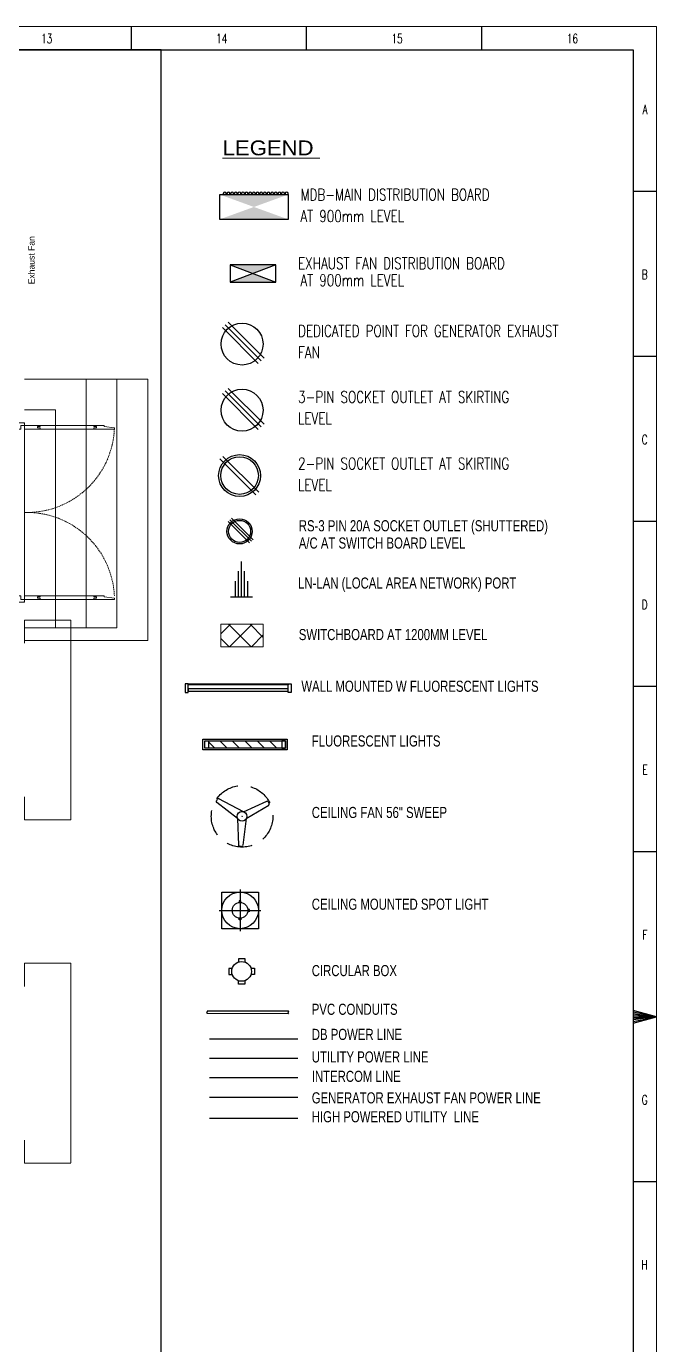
# Model space of a CAD drawing. Header units: inches. Extents: x 1083 to 6056, y 633 to 1543.
# Drawn here: x 1930 to 2176, y 894 to 1409 of the extents above; entities that cross this region are included whole.
import ezdxf

# ---------------------------------------------------------------- set-up
doc = ezdxf.new("R2010")
doc.units = ezdxf.units.IN
doc.header["$MEASUREMENT"] = 0
doc.linetypes.add('DASH', pattern=[0.35, 0.25, -0.1])
doc.linetypes.add('DASHED', pattern=[0.75, 0.5, -0.25])
doc.layers.get('Defpoints').update_dxf_attribs({"lineweight": 0})
for name, color, linetype, lineweight in [('DOOR', 115, 'Continuous', 15), ('E-CF-Ceiling-Fan', 42, 'Continuous', 30), ('E-LAN', 6, 'Continuous', 30), ('E-Legend', 7, 'Continuous', 30), ('E-MDB', 1, 'Continuous', 30), ('E-WTL-Wall-Tube-Light', 7, 'Continuous', 30), ('HACTH', 8, 'Continuous', 9), ('Stair', 86, 'Continuous', 18), ('Sunshed', 5, 'Continuous', 15), ('Switchboard', 30, 'Continuous', 13)]:
    doc.layers.add(name, color=color, linetype=linetype, lineweight=lineweight)
for name, color, linetype in [('Lights', 7, 'Continuous'), ('Panels', 1, 'Continuous'), ('Sockets', 7, 'Continuous'), ('TEG BORDER', 7, 'Continuous')]:
    doc.layers.add(name, color=color, linetype=linetype)
doc.styles.get("Standard").update_dxf_attribs({"font": 'arial.ttf'})
doc.styles.add('Swiss721', font='swisscl.ttf')
doc.styles.add('TAVE1', font='ROMANS.shx', dxfattribs={"width": 0.75})
doc.styles.add('TEG BORDER', font='txt_qlt.shx', dxfattribs={"width": 0.7, "bigfont": 'hztxt.shx'})
doc.styles.add('TIMES', font='ARIALN.TTF')

# ---------------------------------------------------------------- blocks, each defined once
blk = doc.blocks.new('A$C0AFB10A6')
at = {"layer": 'Defpoints'}
for points in [[(0.25, 72), (0.25, 71.75), (0, 71.75), (0, 72)], [(5, 72), (5, 71.75), (4.75, 71.75), (4.75, 72)], [(0.25, 2), (0.25, 2.25), (0, 2.25), (0, 2)], [(5, 2), (5, 2.25), (4.75, 2.25), (4.75, 2)]]:
    blk.add_lwpolyline(points, close=True, dxfattribs=at)
at = {"layer": 'DOOR'}
for points in [[(5, 71), (3.5, 71), (3.5, 69.5), (0.25, 69.5), (0.25, 69.75), (0, 69.75), (0, 71.75), (0.25, 71.75), (0.25, 72), (4.75, 72), (4.75, 71.75), (5, 71.75), (5, 71)], [(10, 70.25), (10, 70), (11, 70), (11, 69.5), (5, 69.5), (5, 71), (11, 71), (11, 70.5), (10, 70.5), (10, 70.25), (10, 70.5), (11, 70.5), (11, 71), (32, 71), (32, 70.5), (33, 70.5), (33, 70), (32, 70), (32, 69.5), (11, 69.5), (40, 69.5), (40, 70), (35.99, 70.5), (35.99, 71), (32, 71)], [(5, 3), (3.5, 3), (3.5, 4.5), (0.25, 4.5), (0.25, 4.25), (0, 4.25), (0, 2.25), (0.25, 2.25), (0.25, 2), (4.75, 2), (4.75, 2.25), (5, 2.25), (5, 3)], [(10, 3.75), (10, 3.5), (11, 3.5), (11, 3), (5, 3), (5, 4.5), (11, 4.5), (11, 4), (10, 4), (10, 3.75), (10, 4), (11, 4), (11, 4.5), (32, 4.5), (32, 4), (33, 4), (33, 3.5), (32, 3.5), (32, 3), (11, 3), (40, 3), (40, 3.5), (35.99, 4), (35.99, 4.5), (32, 4.5)]]:
    blk.add_lwpolyline(points, dxfattribs=at)
at = {"layer": 'DOOR', "linetype": 'DASHED', "lineweight": 0}
for centre, start, end in [((5.83, 71.2), 268.6039, 357.1539), ((5.83, 2.8), 2.8461, 91.3961)]:
    blk.add_arc(centre, 34.21, start, end, dxfattribs=at)
at = {"layer": 'HACTH', "lineweight": 0, "ltscale": 10}
for p, q in [((0, 3.03), (0, 69.75)), ((5, 3), (5, 71))]:
    blk.add_line(p, q, dxfattribs=at)
blk = doc.blocks.new('CF')
for p, q in [((-23.8, 14.2), (-22.8, 15.9)), ((-4.1, -2.1), (-23.5, 12.8)), ((1.4, 4.3), (-21.4, 16.2)), ((1.4, 4.3), (22.9, 14)), ((24.1, 13.5), (25, 11.7)), ((3.9, -1.9), (24.7, 10.4)), ((-4.1, -2.1), (-3.3, -26.6)), ((3.9, -1.9), (0.7, -26.8)), ((-0.4, -27.8), (-2.4, -27.7))]:
    blk.add_line(p, q)
for radius in [4.48, 0.0888]:
    blk.add_circle((0, 0), radius)
for centre, radius, start, end in [((-23, 13.7), 0.996, 147.1351, 237.1351), ((-21.9, 15.4), 0.996, 57.1351, 147.1351), ((23.2, 13), 0.996, 27.1351, 117.1351), ((24.1, 11.3), 1.03, 299.2548, 26.4357), ((-2.3, -26.7), 0.996, 177.1351, 267.1351), ((-0.3, -26.8), 0.996, 267.1351, 357.1351)]:
    blk.add_arc(centre, radius, start, end)
blk = doc.blocks.new('252 BORDER A2')
for p, q in [((482.62, 420), (482.62, 415)), ((519.75, 420), (519.75, 415)), ((556.87, 420), (556.87, 415)), ((594, 385), (589, 385)), ((594, 350), (589, 350)), ((594, 315), (589, 315)), ((594, 280), (589, 280)), ((594, 245), (589, 245)), ((589, 210), (594, 210)), ((592.75, 210), (590.25, 210)), ((594, 175), (589, 175))]:
    blk.add_line(p, q)
at = {"linetype": 'Continuous'}
blk.add_line((489, 415), (5, 415), dxfattribs=at)
at = {"color": 5, "lineweight": 15}
blk.add_lwpolyline([(0, 420), (594, 420), (594, 0), (0, 0)], close=True, dxfattribs=at)
blk.add_lwpolyline([(5, 415), (589, 415), (589, 5), (5, 5)], close=True)
blk.add_lwpolyline([(594, 210), (589, 211.34), (589, 208.66), (594, 210), (589, 211), (589, 210.67), (594, 210), (589, 210.33), (589, 209.67), (594, 210), (589, 209.33), (589, 209), (594, 210)])
at = {"layer": 'TEG BORDER'}
blk.add_line((489, 116), (489, 415), dxfattribs=at)
at = {"char_height": 2, "width": 2, "style": 'TEG BORDER'}
for s, insert, attachment_point in [('\\pi2.2204e-016;13', (463.55, 418.41), 1), ('\\pi-0.033333;14', (500.67, 418.41), 1), ('\\pi2.2204e-016;15', (537.8, 418.41), 1), ('\\pi0.033333;16', (574.92, 418.41), 1), ('A', (592.09, 403.39), 3), ('B', (592.09, 368.39), 3), ('C', (592.09, 333.39), 3), ('D', (592.09, 298.39), 3), ('E', (592.09, 263.39), 3), ('F', (592.09, 228.39), 3), ('G', (592.09, 193.39), 3), ('H', (592.09, 158.39), 3)]:
    blk.add_mtext(s, dxfattribs=dict(at, insert=insert, attachment_point=attachment_point))
blk = doc.blocks.new('A$C63C712C3')
at = {"ltscale": 2}
for p, q in [((40, 42), (34, 42)), ((40, 16), (34, 16)), ((1231, 42), (1237, 42)), ((1231, 16), (1237, 16))]:
    blk.add_line(p, q, dxfattribs=at)
for points in [[(35, 103), (0, 103), (0, 0), (35, 0)], [(35, 103), (1235, 103), (1235, 90), (35, 90)], [(40, 48), (1231, 48), (1231, 10), (40, 10)], [(1235, 103), (1271, 103), (1271, 0), (1235, 0)]]:
    blk.add_lwpolyline(points, close=True, dxfattribs=at)
blk = doc.blocks.new('ASDSAETR')
for p, q in [((51404, -7188.31), (51404, -7197.3)), ((51404, -7190.29), (51410.36, -7190.29)), ((51404, -7191.55), (51414.43, -7191.55)), ((51404, -7192.81), (51418.49, -7192.81)), ((51404, -7194.07), (51414.43, -7194.07)), ((51404, -7195.33), (51410.36, -7195.33))]:
    blk.add_line(p, q)

msp = doc.modelspace()

# ---------------------------------------------------------------- hatches: boundary and pattern name
h = msp.add_hatch(color=252)
h.dxf.hatch_style = 1
h.paths.add_polyline_path([(2027.76, 1315.52), (2009.97, 1315.52), (2018.85, 1312.13)])
h.paths.add_polyline_path([(2018.85, 1312.13), (2009.9, 1308.73), (2027.76, 1308.73)])
h = msp.add_hatch()
h.set_pattern_fill('ANSI31', color=256, scale=27.448242, angle=90)
h.set_pattern_definition([(135, (2086.1414, 971.826), (-2.426105, -2.426105), [])])
h.paths.add_polyline_path([(2001.5, 1129.69), (2001.5, 1126.81), (2030.06, 1126.81), (2030.06, 1129.69)])
at = {"layer": 'Panels'}
h = msp.add_hatch(color=256, dxfattribs=at)
h.dxf.hatch_style = 1
h.paths.add_polyline_path([(2019.23, 1338.07), (2005.87, 1333.22), (2032.59, 1333.22)])
h.paths.add_polyline_path([(2005.87, 1342.93), (2019.23, 1338.07), (2032.59, 1342.93)])
at = {"layer": 'Switchboard'}
h = msp.add_hatch(dxfattribs=at)
h.set_pattern_fill('ANSI37', color=256, scale=48.034423, angle=180)
h.set_pattern_definition([(225, (2383.2963, 1794.652), (4.245683, -4.245683), []), (315, (2383.2963, 1794.652), (4.245683, 4.245683), [])])
h.paths.add_polyline_path([(2006.35, 1175.16), (2006.35, 1166.37), (2022.9, 1166.37), (2022.9, 1175.16)])

# ---------------------------------------------------------------- linework, layer by layer
at = {"color": 252}
for p, q in [((2027.76, 1315.52), (2009.9, 1308.73)), ((2009.97, 1315.52), (2027.76, 1308.73))]:
    msp.add_line(p, q, dxfattribs=at)
at = {"color": 190}
for p, q in [((2022.06, 1278.03), (2008.06, 1292.03)), ((2023.19, 1279.04), (2009.19, 1293.04)), ((2020.93, 1277.02), (2006.93, 1291.01)), ((2001.93, 990.61), (2036.4, 990.61))]:
    msp.add_line(p, q, dxfattribs=at)
at = {"color": 1}
msp.add_line((2001.93, 1013.29), (2036.4, 1013.29), dxfattribs=at)
at = {"color": 3}
msp.add_line((2001.93, 1005.73), (2036.4, 1005.73), dxfattribs=at)
msp.add_line((2001.93, 1005.73), (2036.4, 1005.73), dxfattribs=at)
at = {"color": 6, "lineweight": 30}
msp.add_line((2001.93, 998.17), (2036.4, 998.17), dxfattribs=at)
msp.add_line((2001.93, 998.17), (2036.4, 998.17), dxfattribs=at)
at = {"color": 190, "lineweight": 30}
msp.add_line((2001.93, 990.61), (2036.4, 990.61), dxfattribs=at)
at = {"color": 4}
msp.add_line((2001.93, 982.39), (2036.4, 982.39), dxfattribs=at)
at = {"color": 4, "lineweight": 30}
msp.add_line((2001.93, 982.39), (2036.4, 982.39), dxfattribs=at)
at = {"color": 252}
msp.add_lwpolyline([(2027.76, 1315.52), (2009.9, 1315.52), (2009.9, 1308.73), (2027.76, 1308.73)], close=True, dxfattribs=at)
for points in [[(2032.25, 1130.28), (2032.25, 1126.16), (1999.31, 1126.16), (1999.31, 1130.28)], [(2031.53, 1129.69), (2031.53, 1126.81), (2000.03, 1126.81), (2000.03, 1129.69)], [(2000.03, 1126.81), (2000.03, 1129.69), (2001.5, 1129.69), (2001.5, 1126.81)], [(2031.53, 1126.81), (2031.53, 1129.69), (2030.06, 1129.69), (2030.06, 1126.81)]]:
    msp.add_lwpolyline(points, close=True)
for points in [[(2014.12, 1066.53), (2014.12, 1067.23), (2013.51, 1067.23), (2013.51, 1066.53)], [(2014.12, 1060.42), (2014.12, 1059.72), (2013.51, 1059.72), (2013.51, 1060.42)], [(2013.75, 1065.13), (2013.82, 1065.12)], [(2016.88, 1063.2), (2017.58, 1063.21), (2017.57, 1063.82), (2016.87, 1063.81)], [(2013.34, 1043.35), (2013.34, 1044.71), (2015.75, 1044.71), (2015.75, 1043.27)], [(2010.75, 1040.8), (2009.39, 1040.78), (2009.43, 1038.38), (2010.79, 1038.4)], [(2018.09, 1040.86), (2019.45, 1040.86), (2019.45, 1038.46), (2018.09, 1038.46)], [(2015.63, 1036.01), (2015.63, 1034.65), (2013.23, 1034.65), (2013.23, 1036.01)]]:
    msp.add_lwpolyline(points)
msp.add_lwpolyline([(2032.61, 1024.2, -0.56347), (2032.61, 1023.86, 0.380478), (2032.66, 1023.14), (2001.05, 1023.24, -0.456322), (2001.05, 1023.86, 0.605884), (2001.05, 1024.21)], format="xyb", close=True)
at = {"color": 190}
msp.add_circle((2014.6, 1284.54), 8.19, dxfattribs=at)
at = {"linetype": 'DASHED', "ltscale": 20}
msp.add_circle((2014.61, 1100.17), 12.01, dxfattribs=at)
for centre, radius in [((2013.82, 1063.48), 3.07), ((2014.43, 1039.66), 3.85)]:
    msp.add_circle(centre, radius)
at = {"layer": 'Lights', "color": 40}
for p, q in [((2013.82, 1071.59), (2013.82, 1055.37)), ((2005.71, 1063.48), (2021.93, 1063.48))]:
    msp.add_line(p, q, dxfattribs=at)
at = {"layer": 'Lights'}
msp.add_lwpolyline([(2020.97, 1056.32), (2006.66, 1056.32), (2006.66, 1070.63), (2020.97, 1070.63)], close=True, dxfattribs=at)
msp.add_circle((2013.82, 1063.48), 7.16, dxfattribs=at)
at = {"layer": 'Panels'}
for points in [[(2008.42, 1342.93), (2008.42, 1343.26, 1), (2007.29, 1343.26), (2007.29, 1342.93)], [(2009.84, 1342.93), (2009.84, 1343.26, 1), (2008.7, 1343.26), (2008.7, 1342.93)], [(2011.27, 1342.93), (2011.27, 1343.26, 1), (2010.13, 1343.26), (2010.13, 1342.93)], [(2012.69, 1342.93), (2012.69, 1343.26, 1), (2011.56, 1343.26), (2011.56, 1342.93)], [(2014.11, 1342.93), (2014.11, 1343.26, 1), (2012.97, 1343.26), (2012.97, 1342.93)], [(2015.54, 1342.93), (2015.54, 1343.26, 1), (2014.4, 1343.26), (2014.4, 1342.93)], [(2016.95, 1342.93), (2016.95, 1343.26, 1), (2015.81, 1343.26), (2015.81, 1342.93)], [(2018.38, 1342.93), (2018.38, 1343.26, 1), (2017.24, 1343.26), (2017.24, 1342.93)], [(2019.79, 1342.93), (2019.79, 1343.26, 1), (2018.66, 1343.26), (2018.66, 1342.93)], [(2021.22, 1342.93), (2021.22, 1343.26, 1), (2020.09, 1343.26), (2020.09, 1342.93)], [(2022.64, 1342.93), (2022.64, 1343.26, 1), (2021.5, 1343.26), (2021.5, 1342.93)], [(2024.08, 1342.93), (2024.08, 1343.26, 1), (2022.94, 1343.26), (2022.94, 1342.93)], [(2025.49, 1342.93), (2025.49, 1343.26, 1), (2024.36, 1343.26), (2024.36, 1342.93)], [(2026.91, 1342.93), (2026.91, 1343.26, 1), (2025.77, 1343.26), (2025.77, 1342.93)], [(2028.33, 1342.93), (2028.33, 1343.26, 1), (2027.19, 1343.26), (2027.19, 1342.93)], [(2029.75, 1342.93), (2029.75, 1343.26, 1), (2028.61, 1343.26), (2028.61, 1342.93)], [(2031.14, 1342.93), (2031.14, 1343.26, 1), (2030, 1343.26), (2030, 1342.93)], [(2032.59, 1342.93), (2032.59, 1343.26, 1), (2031.45, 1343.26), (2031.45, 1342.93)]]:
    msp.add_lwpolyline(points, format="xyb", dxfattribs=at)
msp.add_lwpolyline([(2032.59, 1333.22), (2005.87, 1333.22), (2005.87, 1342.93), (2032.59, 1342.93)], close=True, dxfattribs=at)
at = {"layer": 'Sockets', "color": 5}
for p, q in [((2022.06, 1252.23), (2008.06, 1266.23)), ((2023.19, 1253.24), (2009.19, 1267.24)), ((2020.93, 1251.22), (2006.93, 1265.22))]:
    msp.add_line(p, q, dxfattribs=at)
at = {"layer": 'Sockets', "color": 3}
for p, q in [((2021.11, 1226.7), (2007.11, 1240.7)), ((2019.98, 1225.69), (2005.98, 1239.69)), ((2009.16, 1215.34), (2017.56, 1206.94)), ((2009.84, 1215.94), (2018.24, 1207.54)), ((2010.52, 1216.55), (2018.92, 1208.15))]:
    msp.add_line(p, q, dxfattribs=at)
at = {"layer": 'Sockets', "color": 5}
msp.add_circle((2014.6, 1258.74), 8.19, dxfattribs=at)
at = {"layer": 'Sockets', "color": 3}
for centre, radius in [((2013.64, 1233.21), 8.19), ((2013.64, 1233.21), 7.33), ((2013.64, 1211.43), 4.92), ((2013.64, 1211.43), 4.29)]:
    msp.add_circle(centre, radius, dxfattribs=at)
at = {"layer": 'Stair', "linetype": 'Continuous', "ltscale": 10}
for points in [[(1929.79, 1173.81), (1953.79, 1173.81), (1953.79, 1270.81), (1929.78, 1270.81)], [(1929.79, 1173.81), (1965.79, 1173.81), (1965.79, 1270.81), (1929.78, 1270.81)], [(1929.79, 1173.81), (1929.79, 1173.81), (1941.79, 1173.81), (1941.79, 1258.81), (1941.79, 1258.81), (1929.78, 1258.81)]]:
    msp.add_lwpolyline(points, dxfattribs=at)
at = {"layer": 'Sunshed', "linetype": 'DASH'}
for points in [[(1929.78, 1168.81), (1977.78, 1168.81), (1977.78, 1270.81), (1929.78, 1270.81)], [(1929.78, 1167.81), (1929.78, 1176.81), (1947.78, 1176.81), (1947.78, 1098.81), (1947.78, 1098.81), (1929.78, 1098.81), (1929.78, 1107.81)], [(1929.78, 1033.81), (1929.78, 1042.81), (1947.78, 1042.81), (1947.78, 964.81), (1947.78, 964.81), (1929.78, 964.81), (1929.78, 973.81)]]:
    msp.add_lwpolyline(points, dxfattribs=at)
at = {"layer": 'Switchboard'}
msp.add_lwpolyline([(2022.9, 1166.37), (2006.35, 1166.37), (2006.35, 1175.16), (2022.9, 1175.16)], close=True, dxfattribs=at)

# ---------------------------------------------------------------- block references
at = {"xscale": 1.8411, "yscale": 1.8411, "zscale": 1.8411}
msp.add_blockref('252 BORDER A2', (1082.74, 635.31), dxfattribs=at)
at = {"layer": 'E-CF-Ceiling-Fan', "lineweight": 0, "xscale": 0.4214416510993524, "yscale": 0.4214416510993524, "zscale": 0.4214416510956173}
msp.add_blockref('CF', (2014.61, 1100.17), dxfattribs=at)
at = {"layer": 'E-LAN', "lineweight": -2, "xscale": 0.9520000000000004, "yscale": 0.9520000000000004, "zscale": 0.9520000000000004, "rotation": 89.99999999999999}
msp.add_blockref('ASDSAETR', (-4833.14, -47750.69), dxfattribs=at)
at = {"layer": 'E-WTL-Wall-Tube-Light', "lineweight": 0, "xscale": 0.03251904941684832, "yscale": 0.03251904942576318, "zscale": 0.03251904942852372}
msp.add_blockref('A$C63C712C3', (1992.41, 1148.58), dxfattribs=at)
at = {"layer": 'HACTH', "lineweight": 0, "ltscale": 10}
msp.add_blockref('A$C0AFB10A6', (1924.78, 1181.81), dxfattribs=at)

# ---------------------------------------------------------------- texts
msp.add_text('Exhaust Fan', height=2.3967, rotation=90).set_placement((1933.64, 1307.87))
at = {"layer": 'E-Legend', "lineweight": 0, "style": 'TIMES', "width": 1.3}
msp.add_text('%%ULEGEND ', height=5.797, dxfattribs=at).set_placement((2007.02, 1358.24))
at = {"layer": 'E-MDB', "color": 0, "lineweight": 0, "style": 'TAVE1', "width": 0.75}
for s, height, p in [('MDB-MAIN DISTRIBUTION BOARD', 4.5544, (2037.41, 1340.61)), ('AT 900mm LEVEL', 4.5544, (2037.41, 1332.21)), ('EXHAUST FAN DISTRIBUTION BOARD', 4.5544, (2036.46, 1313.8)), ('AT 900mm LEVEL', 4.5544, (2037.41, 1307.21)), ('DEDICATED POINT FOR GENERATOR EXHAUST ', 4.5544, (2036.46, 1287.41)), ('FAN', 4.554, (2036.46, 1279.01)), ('3-PIN SOCKET OUTLET AT SKIRTING', 4.5544, (2036.46, 1261.61)), ('LEVEL', 4.554, (2036.46, 1253.22)), ('2-PIN SOCKET OUTLET AT SKIRTING', 4.5544, (2036.46, 1235.62)), ('LEVEL', 4.554, (2036.46, 1227.22))]:
    msp.add_text(s, height=height, dxfattribs=at).set_placement(p)
at = {"layer": 'Sockets', "color": 0, "style": 'Swiss721'}
for s, p in [('RS-3 PIN 20A SOCKET OUTLET (SHUTTERED)', (2036.74, 1211.46)), ('A/C AT SWITCH BOARD LEVEL', (2036.74, 1204.71)), ('LN-LAN (LOCAL AREA NETWORK) PORT', (2036.48, 1189.1)), ('SWITCHBOARD AT 1200MM LEVEL', (2036.74, 1168.98)), ('WALL MOUNTED W FLUORESCENT LIGHTS ', (2037.74, 1148.81)), ('FLUORESCENT LIGHTS ', (2041.81, 1127.44)), ('CEILING FAN 56" SWEEP', (2041.81, 1099.53)), ('CEILING MOUNTED SPOT LIGHT', (2041.81, 1063.72)), ('CIRCULAR BOX', (2041.81, 1037.8)), ('PVC CONDUITS', (2041.81, 1022.69)), ('DB POWER LINE', (2041.81, 1012.9)), ('UTILITY POWER LINE', (2041.81, 1004.09)), ('INTERCOM LINE', (2041.81, 996.53)), ('GENERATOR EXHAUST FAN POWER LINE', (2041.81, 988.12)), ('HIGH POWERED UTILITY  LINE', (2041.81, 980.75))]:
    msp.add_text(s, height=4.3221, dxfattribs=at).set_placement(p)

doc.saveas('drawing.dxf')
